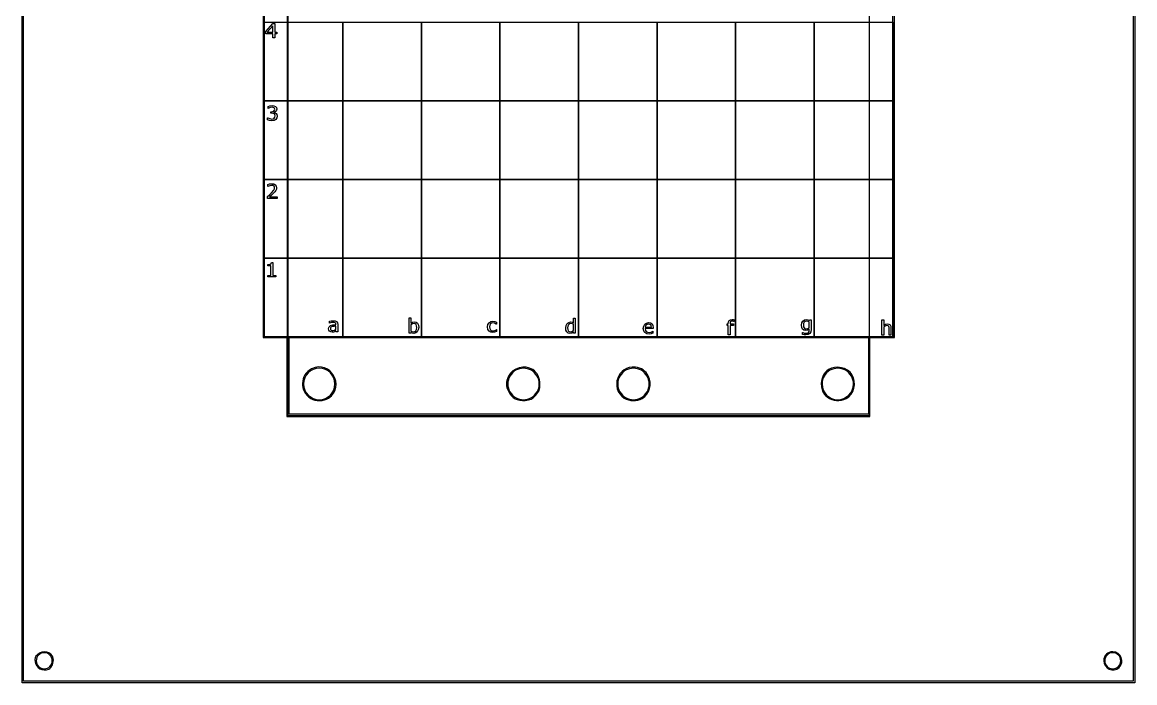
# Model space of a CAD drawing. Extents: x -57 to 651, y 9 to 842.
# Drawn here: x -57 to 651, y 9 to 429 of the extents above; entities that cross this region are included whole.
import ezdxf

# ---------------------------------------------------------------- set-up
doc = ezdxf.new("R2010")
doc.units = 0

msp = doc.modelspace()

# ---------------------------------------------------------------- linework, layer by layer
for p, q in [((-57.000521, 8.501153), (-57.000521, 832.499927)), ((-56.21763, 420.621031), (-56.21763, 831.690074)), ((649.90443, 831.690074), (649.90443, 420.621031)), ((650.999778, 832.499927), (650.999778, 8.501153)), ((111.7992, 178.299939), (111.7992, 678.700475)), ((111.999225, 678.499392), (111.999225, 178.501022)), ((482.000032, 678.499392), (482.000032, 178.501022)), ((482.198469, 178.299939), (482.198469, 678.700475)), ((96.321925, 629.020149), (96.321925, 428.498672)), ((96.999221, 628.501143), (96.999221, 228.501917)), ((496.999242, 228.501917), (496.999242, 628.501143)), ((498.081043, 428.498672), (498.081043, 629.020149)), ((96.321925, 428.498672), (96.321925, 227.977196)), ((96.999496, 428.501503), (146.999433, 428.501503)), ((96.999496, 378.501566), (96.999496, 428.501503)), ((98.090578, 422.569129), (102.561618, 427.778107)), ((102.512009, 426.302237), (98.933936, 422.135054)), ((102.512009, 422.135054), (102.512009, 426.302237)), ((102.561618, 427.778107), (103.702632, 427.778107)), ((103.702632, 427.778107), (103.702632, 422.135054)), ((146.999433, 428.501503), (146.999433, 378.501566)), ((146.999449, 428.501503), (196.999387, 428.501503)), ((146.999449, 378.501566), (146.999449, 428.501503)), ((196.999371, 428.501503), (246.999309, 428.501503)), ((196.999371, 378.501566), (196.999371, 428.501503)), ((196.999387, 428.501503), (196.999387, 378.501566)), ((246.999309, 428.501503), (246.999309, 378.501566)), ((246.999309, 428.501503), (296.999246, 428.501503)), ((246.999309, 378.501566), (246.999309, 428.501503)), ((296.999233, 428.501503), (346.99917, 428.501503)), ((296.999233, 378.501566), (296.999233, 428.501503)), ((296.999246, 428.501503), (296.999246, 378.501566)), ((346.99917, 428.501503), (346.99917, 378.501566)), ((346.999176, 428.501503), (396.999113, 428.501503)), ((346.999176, 378.501566), (346.999176, 428.501503)), ((396.999092, 428.501503), (446.99903, 428.501503)), ((396.999092, 378.501566), (396.999092, 428.501503)), ((396.999113, 428.501503), (396.999113, 378.501566)), ((446.99903, 428.501503), (446.99903, 378.501566)), ((446.999035, 428.501503), (496.998973, 428.501503)), ((446.999035, 378.501566), (446.999035, 428.501503)), ((496.998973, 428.501503), (496.998973, 378.501566)), ((498.081043, 227.977196), (498.081043, 428.498672)), ((-56.21763, 9.551997), (-56.21763, 420.621031)), ((98.090578, 421.142868), (98.090578, 422.569129)), ((102.512009, 421.142868), (98.090578, 421.142868)), ((98.933936, 422.135054), (102.512009, 422.135054)), ((102.512009, 418.544557), (102.512009, 421.142868)), ((103.702632, 418.544557), (102.512009, 418.544557)), ((103.702632, 422.135054), (105.07309, 422.135054)), ((105.07309, 421.142868), (103.702632, 421.142868)), ((103.702632, 421.142868), (103.702632, 418.544557)), ((105.07309, 422.135054), (105.07309, 421.142868)), ((649.90443, 420.621031), (649.90443, 9.551997)), ((96.999496, 378.501587), (146.999433, 378.501587)), ((96.999496, 328.50165), (96.999496, 378.501587)), ((146.999433, 378.501566), (96.999496, 378.501566)), ((99.406823, 374.949772), (100.578844, 375.346646)), ((100.578844, 375.346646), (102.005113, 375.532675)), ((102.005113, 375.532675), (103.195736, 375.408665)), ((103.195736, 375.408665), (104.125909, 375.01179)), ((146.999433, 378.501587), (146.999433, 328.50165)), ((146.999449, 378.501587), (196.999387, 378.501587)), ((146.999449, 328.50165), (146.999449, 378.501587)), ((196.999387, 378.501566), (146.999449, 378.501566)), ((196.999371, 378.501587), (246.999309, 378.501587)), ((196.999371, 328.50165), (196.999371, 378.501587)), ((246.999309, 378.501566), (196.999371, 378.501566)), ((196.999387, 378.501587), (196.999387, 328.50165)), ((246.999309, 378.501587), (246.999309, 328.50165)), ((246.999309, 378.501587), (296.999246, 378.501587)), ((246.999309, 328.50165), (246.999309, 378.501587)), ((296.999246, 378.501566), (246.999309, 378.501566)), ((296.999233, 378.501587), (346.99917, 378.501587)), ((296.999233, 328.50165), (296.999233, 378.501587)), ((346.99917, 378.501566), (296.999233, 378.501566)), ((296.999246, 378.501587), (296.999246, 328.50165)), ((346.99917, 378.501587), (346.99917, 328.50165)), ((346.999176, 378.501587), (396.999113, 378.501587)), ((346.999176, 328.50165), (346.999176, 378.501587)), ((396.999113, 378.501566), (346.999176, 378.501566)), ((396.999092, 378.501587), (446.99903, 378.501587)), ((396.999092, 328.50165), (396.999092, 378.501587)), ((446.99903, 378.501566), (396.999092, 378.501566)), ((396.999113, 378.501587), (396.999113, 328.50165)), ((446.99903, 378.501587), (446.99903, 328.50165)), ((446.999035, 378.501587), (496.998973, 378.501587)), ((446.999035, 328.50165), (446.999035, 378.501587)), ((496.998973, 378.501566), (446.999035, 378.501566)), ((496.998973, 378.501587), (496.998973, 328.50165)), ((99.406823, 373.653739), (99.406823, 374.949772)), ((99.468836, 373.653739), (99.406823, 373.653739)), ((100.72147, 374.24905), (99.468836, 373.653739)), ((101.974106, 374.45987), (100.72147, 374.24905)), ((101.273374, 370.602753), (101.273374, 371.632139)), ((101.273374, 371.632139), (101.707457, 371.632139)), ((101.83148, 370.602753), (101.273374, 370.602753)), ((101.707457, 371.632139), (102.553915, 371.72981)), ((102.687239, 370.528352), (101.83148, 370.602753)), ((102.662435, 374.397878), (101.974106, 374.45987)), ((102.553915, 371.72981), (103.208137, 372.022823)), ((103.232942, 374.174623), (102.662435, 374.397878)), ((103.363167, 370.267896), (102.687239, 370.528352)), ((103.208137, 372.022823), (103.631366, 372.509616)), ((103.896466, 371.495727), (103.208137, 371.241482)), ((103.208137, 371.241482), (103.208137, 371.154646)), ((103.208137, 371.154646), (103.890266, 370.943827)), ((103.629816, 373.759148), (103.232942, 374.174623)), ((103.797247, 369.753203), (103.363167, 370.267896)), ((103.772442, 373.176246), (103.629816, 373.759148)), ((103.631366, 372.509616), (103.772442, 373.176246)), ((103.958479, 368.934636), (103.797247, 369.753203)), ((103.815853, 368.103687), (103.958479, 368.934636)), ((103.890266, 370.943827), (104.541387, 370.553143)), ((104.485578, 371.960804), (103.896466, 371.495727)), ((104.125909, 375.01179), (104.801837, 374.292442)), ((104.894855, 372.585577), (104.485578, 371.960804)), ((104.541387, 370.553143), (105.031281, 369.883431)), ((104.541387, 370.553143), (104.541387, 370.553143)), ((104.801837, 374.292442), (105.031281, 373.306473)), ((105.031281, 373.306473), (104.894855, 372.585577)), ((105.223516, 368.841635), (104.994072, 367.681994)), ((105.031281, 369.883431), (105.223516, 368.841635)), ((99.140173, 366.497589), (99.140173, 367.793622)), ((99.140173, 367.793622), (99.23319, 367.793622)), ((100.361803, 366.100714), (99.140173, 366.497589)), ((99.23319, 367.793622), (100.473423, 367.21691)), ((101.874888, 365.914686), (100.361803, 366.100714)), ((100.473423, 367.21691), (101.850083, 366.987464)), ((101.850083, 366.987464), (102.681038, 367.117692)), ((103.251545, 366.119314), (101.874888, 365.914686)), ((102.681038, 367.117692), (103.394173, 367.502184)), ((104.349151, 366.764235), (103.251545, 366.119314)), ((103.394173, 367.502184), (103.815853, 368.103687)), ((104.994072, 367.681994), (104.349151, 366.764235)), ((96.999496, 328.501671), (146.999433, 328.501671)), ((96.999496, 278.501733), (96.999496, 328.501671)), ((146.999433, 328.50165), (96.999496, 328.50165)), ((100.396459, 325.677935), (101.822728, 325.857772)), ((101.822728, 325.857772), (103.089314, 325.685687)), ((103.089314, 325.685687), (104.048945, 325.169433)), ((146.999433, 328.501671), (146.999433, 278.501733)), ((146.999449, 328.501671), (196.999387, 328.501671)), ((146.999449, 278.501733), (146.999449, 328.501671)), ((196.999387, 328.50165), (146.999449, 328.50165)), ((196.999371, 328.501671), (246.999309, 328.501671)), ((196.999371, 278.501733), (196.999371, 328.501671)), ((246.999309, 328.50165), (196.999371, 328.50165)), ((196.999387, 328.501671), (196.999387, 278.501733)), ((246.999309, 328.501671), (246.999309, 278.501733)), ((246.999309, 328.501671), (296.999246, 328.501671)), ((246.999309, 278.501733), (246.999309, 328.501671)), ((296.999246, 328.50165), (246.999309, 328.50165)), ((296.999233, 328.501671), (346.99917, 328.501671)), ((296.999233, 278.501733), (296.999233, 328.501671)), ((346.99917, 328.50165), (296.999233, 328.50165)), ((296.999246, 328.501671), (296.999246, 278.501733)), ((346.99917, 328.501671), (346.99917, 278.501733)), ((346.999176, 328.501671), (396.999113, 328.501671)), ((346.999176, 278.501733), (346.999176, 328.501671)), ((396.999113, 328.50165), (346.999176, 328.50165)), ((396.999092, 328.501671), (446.99903, 328.501671)), ((396.999092, 278.501733), (396.999092, 328.501671)), ((446.99903, 328.50165), (396.999092, 328.50165)), ((396.999113, 328.501671), (396.999113, 278.501733)), ((446.99903, 328.501671), (446.99903, 278.501733)), ((446.999035, 328.501671), (496.998973, 328.501671)), ((446.999035, 278.501733), (446.999035, 328.501671)), ((496.998973, 328.50165), (446.999035, 328.50165)), ((496.998973, 328.501671), (496.998973, 278.501733)), ((98.994997, 317.728036), (100.29724, 318.844259)), ((99.224438, 325.281061), (100.396459, 325.677935)), ((99.224438, 323.978809), (99.224438, 325.281061)), ((99.286451, 323.978809), (99.224438, 323.978809)), ((100.570091, 324.58653), (99.286451, 323.978809)), ((101.599486, 318.621004), (100.278637, 317.492398)), ((100.29724, 318.844259), (101.51887, 319.954264)), ((101.791721, 324.784967), (100.570091, 324.58653)), ((101.51887, 319.954264), (103.149775, 321.783617)), ((102.969941, 319.886054), (101.599486, 318.621004)), ((102.546713, 324.682647), (101.791721, 324.784967)), ((103.11257, 324.375684), (102.546713, 324.682647)), ((103.757491, 320.710813), (102.969941, 319.886054)), ((103.470685, 323.893548), (103.11257, 324.375684)), ((103.149775, 321.783617), (103.479987, 322.492091)), ((103.590057, 323.25327), (103.470685, 323.893548)), ((103.479987, 322.492091), (103.590057, 323.25327)), ((104.327998, 321.467335), (103.757491, 320.710813)), ((104.048945, 325.169433), (104.653557, 324.364836)), ((104.718671, 322.32932), (104.327998, 321.467335)), ((104.653557, 324.364836), (104.855095, 323.315288)), ((104.855095, 323.315288), (104.718671, 322.32932)), ((98.994997, 316.432003), (98.994997, 317.728036)), ((105.24577, 316.432003), (98.994997, 316.432003)), ((100.278637, 317.492398), (105.24577, 317.492398)), ((105.24577, 317.492398), (105.24577, 316.432003)), ((146.999433, 278.501733), (96.999496, 278.501733)), ((96.999496, 278.501701), (146.999433, 278.501701)), ((96.999496, 228.501764), (96.999496, 278.501701)), ((146.999433, 278.501701), (146.999433, 228.501764)), ((196.999387, 278.501733), (146.999449, 278.501733)), ((146.999449, 278.501701), (196.999387, 278.501701)), ((146.999449, 228.501764), (146.999449, 278.501701)), ((246.999309, 278.501733), (196.999371, 278.501733)), ((196.999371, 278.501701), (246.999309, 278.501701)), ((196.999371, 228.501764), (196.999371, 278.501701)), ((196.999387, 278.501701), (196.999387, 228.501764)), ((296.999246, 278.501733), (246.999309, 278.501733)), ((246.999309, 278.501701), (246.999309, 228.501764)), ((246.999309, 278.501701), (296.999246, 278.501701)), ((246.999309, 228.501764), (246.999309, 278.501701)), ((346.99917, 278.501733), (296.999233, 278.501733)), ((296.999233, 278.501701), (346.99917, 278.501701)), ((296.999233, 228.501764), (296.999233, 278.501701)), ((296.999246, 278.501701), (296.999246, 228.501764)), ((346.99917, 278.501701), (346.99917, 228.501764)), ((396.999113, 278.501733), (346.999176, 278.501733)), ((346.999176, 278.501701), (396.999113, 278.501701)), ((346.999176, 228.501764), (346.999176, 278.501701)), ((446.99903, 278.501733), (396.999092, 278.501733)), ((396.999092, 278.501701), (446.99903, 278.501701)), ((396.999092, 228.501764), (396.999092, 278.501701)), ((396.999113, 278.501701), (396.999113, 228.501764)), ((446.99903, 278.501701), (446.99903, 228.501764)), ((496.998973, 278.501733), (446.999035, 278.501733)), ((446.999035, 278.501701), (496.998973, 278.501701)), ((446.999035, 228.501764), (446.999035, 278.501701)), ((496.998973, 278.501701), (496.998973, 228.501764)), ((99.365813, 274.501048), (100.202972, 274.563066)), ((99.365813, 273.657689), (99.365813, 274.501048)), ((101.288175, 273.657689), (99.365813, 273.657689)), ((100.202972, 274.563066), (100.878897, 274.755312)), ((100.878897, 274.755312), (101.32538, 275.145969)), ((101.288175, 267.468934), (101.288175, 273.657689)), ((101.32538, 275.145969), (101.517618, 275.79089)), ((101.517618, 275.79089), (102.478798, 275.79089)), ((102.478798, 275.79089), (102.478798, 267.468934)), ((99.365813, 266.526357), (99.365813, 267.468934)), ((99.365813, 267.468934), (101.288175, 267.468934)), ((104.363952, 266.526357), (99.365813, 266.526357)), ((102.478798, 267.468934), (104.363952, 267.468934)), ((104.363952, 267.468934), (104.363952, 266.526357)), ((137.935608, 233.603078), (138.019324, 234.314667)), ((138.019324, 234.314667), (138.270473, 234.874319)), ((138.270473, 234.874319), (138.68285, 235.31151)), ((138.549523, 238.371789), (139.53551, 238.576418)), ((138.549523, 237.187357), (138.549523, 238.371789)), ((138.611536, 237.187357), (138.549523, 237.187357)), ((139.777355, 237.534622), (138.611536, 237.187357)), ((138.68285, 235.31151), (139.237854, 235.643277)), ((139.21615, 234.153437), (139.138636, 233.683696)), ((139.138636, 233.683696), (139.228552, 233.16125)), ((139.448692, 234.508454), (139.21615, 234.153437)), ((139.237854, 235.643277), (140.757137, 236.021551)), ((140.261044, 234.954938), (139.448692, 234.508454)), ((139.53551, 238.576418), (140.806747, 238.688045)), ((140.800547, 237.658659), (139.777355, 237.534622)), ((141.402058, 235.134775), (140.261044, 234.954938)), ((140.757137, 236.021551), (142.660897, 236.170379)), ((141.526082, 237.609049), (140.800547, 237.658659)), ((140.806747, 238.688045), (142.077986, 238.564009)), ((142.660897, 235.227802), (141.402058, 235.134775)), ((142.121393, 237.416803), (141.526082, 237.609049)), ((142.077986, 238.564009), (143.020563, 238.154752)), ((142.518268, 237.00752), (142.121393, 237.416803)), ((142.660897, 236.35019), (142.518268, 237.00752)), ((142.660897, 236.170379), (142.660897, 236.35019)), ((142.660897, 233.29923), (142.660897, 235.227802)), ((143.020563, 238.154752), (143.615875, 237.416803)), ((143.615875, 237.416803), (143.820514, 236.294389)), ((143.820514, 236.294389), (143.820514, 231.593914)), ((189.197533, 230.875094), (189.197533, 240.524093)), ((189.197533, 240.524093), (190.363352, 240.524093)), ((190.363352, 240.524093), (190.363352, 237.076259)), ((190.363352, 237.076259), (191.405147, 237.733589)), ((191.330733, 236.660784), (190.363352, 236.096481)), ((190.363352, 236.096481), (190.363352, 232.127736)), ((192.360125, 236.884013), (191.330733, 236.660784)), ((191.405147, 237.733589), (192.64538, 237.994018)), ((193.146122, 236.722782), (192.360125, 236.884013)), ((192.64538, 237.994018), (193.742985, 237.758373)), ((193.680974, 236.239091), (193.146122, 236.722782)), ((193.98793, 235.450006), (193.680974, 236.239091)), ((193.742985, 237.758373), (194.580143, 237.051441)), ((193.952274, 233.181921), (194.090249, 234.360155)), ((194.090249, 234.360155), (193.98793, 235.450006)), ((194.090249, 234.360155), (194.090249, 234.360155)), ((194.580143, 237.051441), (195.114993, 235.915077)), ((195.293276, 234.391138), (195.04523, 232.828458)), ((195.114993, 235.915077), (195.293276, 234.391138)), ((195.293276, 234.391138), (195.293276, 234.391138)), ((239.128449, 234.784546), (239.360993, 236.300719)), ((239.376495, 233.190831), (239.128449, 234.784546)), ((239.360993, 236.300719), (240.058624, 237.45104)), ((240.058624, 237.45104), (241.143828, 238.176567)), ((240.480302, 235.917808), (240.337675, 234.784546)), ((240.337675, 234.784546), (240.477201, 233.676083)), ((240.477201, 233.676083), (240.895781, 232.855975)), ((240.908182, 236.73791), (240.480302, 235.917808)), ((241.58876, 237.240194), (240.908182, 236.73791)), ((241.143828, 238.176567), (242.526686, 238.418409)), ((242.477077, 237.407622), (241.58876, 237.240194)), ((243.580886, 237.184394), (242.477077, 237.407622)), ((242.526686, 238.418409), (243.692505, 238.250981)), ((244.684692, 236.545664), (243.580886, 237.184394)), ((243.692505, 238.250981), (244.746704, 237.841697)), ((244.746704, 236.545664), (244.684692, 236.545664)), ((244.746704, 237.841697), (244.746704, 236.545664)), ((288.857908, 234.198786), (289.105955, 235.767684)), ((289.039293, 232.690359), (288.857908, 234.198786)), ((289.105955, 235.767684), (289.788076, 236.939707)), ((289.788076, 236.939707), (290.76788, 237.659029)), ((290.197366, 235.333589), (290.060941, 234.223578)), ((290.060941, 234.223578), (290.166357, 233.136836)), ((290.606643, 236.158341), (290.197366, 235.333589)), ((291.260864, 236.669952), (290.606643, 236.158341)), ((290.76788, 237.659029), (291.933686, 237.907076)), ((292.132123, 236.840489), (291.260864, 236.669952)), ((291.933686, 237.907076), (292.90108, 237.789257)), ((292.944472, 236.75987), (292.132123, 236.840489)), ((292.90108, 237.789257), (293.78783, 237.4358)), ((293.78783, 236.468406), (292.944472, 236.75987)), ((293.78783, 237.4358), (293.78783, 240.437151)), ((293.78783, 240.437151), (294.953662, 240.437151)), ((293.78783, 232.493469), (293.78783, 236.468406)), ((294.953662, 240.437151), (294.953662, 230.788153)), ((338.259735, 233.791699), (338.490729, 235.315637)), ((338.501583, 232.269315), (338.259735, 233.791699)), ((338.490729, 235.315637), (339.183711, 236.489202)), ((339.183711, 236.489202), (340.259612, 237.238005)), ((339.637948, 235.355947), (339.444167, 234.604048)), ((339.444167, 234.604048), (343.412912, 234.604048)), ((344.547708, 233.71108), (339.444167, 233.71108)), ((339.444167, 233.71108), (339.636386, 232.594884)), ((340.070488, 235.974508), (339.637948, 235.355947)), ((340.723148, 236.388449), (340.070488, 235.974508)), ((340.259612, 237.238005), (341.626977, 237.487606)), ((341.564958, 236.526429), (340.723148, 236.388449)), ((342.37576, 236.400851), (341.564958, 236.526429)), ((341.626977, 237.487606), (342.867209, 237.282964)), ((342.947828, 236.024118), (342.37576, 236.400851)), ((342.867209, 237.282964), (343.784969, 236.669039)), ((343.293466, 235.417958), (342.947828, 236.024118)), ((343.412912, 234.604048), (343.293466, 235.417958)), ((343.784969, 236.669039), (344.357023, 235.678414)), ((344.357023, 235.678414), (344.547708, 234.343619)), ((344.547708, 234.343619), (344.547708, 233.71108)), ((391.525478, 235.722202), (391.525478, 236.701979)), ((391.525478, 236.701979), (392.313036, 236.701979)), ((392.313036, 235.722202), (391.525478, 235.722202)), ((392.313036, 236.931426), (392.466514, 238.02129)), ((392.313036, 236.701979), (392.313036, 236.931426)), ((392.313036, 229.775276), (392.313036, 235.722202)), ((392.466514, 238.02129), (392.926948, 238.822797)), ((392.926948, 238.822797), (393.677286, 239.320438)), ((393.525355, 237.670922), (393.441641, 236.937644)), ((393.441641, 236.937644), (393.441641, 236.701979)), ((393.441641, 236.701979), (395.543833, 236.701979)), ((395.543833, 235.722202), (393.478842, 235.722202)), ((393.478842, 235.722202), (393.478842, 229.775276)), ((393.776498, 238.134458), (393.525355, 237.670922)), ((393.677286, 239.320438), (394.700474, 239.486319)), ((394.219886, 238.3856), (393.776498, 238.134458)), ((394.867903, 238.469315), (394.219886, 238.3856)), ((394.700474, 239.486319), (395.401196, 239.449092)), ((395.413605, 238.407296), (394.867903, 238.469315)), ((395.401196, 239.449092), (395.977908, 239.362282)), ((395.915916, 238.295695), (395.413605, 238.407296)), ((395.543833, 236.701979), (395.543833, 235.722202)), ((395.977908, 238.295695), (395.915916, 238.295695)), ((395.977908, 239.362282), (395.977908, 238.295695)), ((438.916395, 235.835761), (439.164441, 237.37365)), ((439.09778, 234.387784), (438.916395, 235.835761)), ((439.641934, 233.305686), (439.09778, 234.387784)), ((439.164441, 237.37365), (439.852754, 238.496064)), ((439.852754, 238.496064), (440.832558, 239.178185)), ((440.257401, 236.942677), (440.119427, 235.860579)), ((440.119427, 235.860579), (440.221741, 234.835829)), ((440.221741, 234.835829), (440.528684, 234.093244)), ((440.671321, 237.733324), (440.257401, 236.942677)), ((440.528684, 234.093244), (441.072839, 233.642097)), ((441.325535, 238.217015), (440.671321, 237.733324)), ((440.832558, 239.178185), (441.979763, 239.426232)), ((441.072839, 233.642097), (441.886736, 233.491715)), ((442.184392, 238.378245), (441.325535, 238.217015)), ((441.886736, 233.491715), (442.90374, 233.683961)), ((441.979763, 239.426232), (442.984358, 239.302222)), ((442.978141, 238.285218), (442.184392, 238.378245)), ((442.90374, 233.683961), (443.846317, 234.211063)), ((443.846317, 237.987562), (442.978141, 238.285218)), ((442.984358, 239.302222), (443.846317, 238.936356)), ((443.846317, 238.936356), (443.920718, 239.234012)), ((443.846317, 234.211063), (443.846317, 237.987562)), ((443.846317, 234.211063), (443.846317, 234.211063)), ((443.920718, 239.234012), (445.012122, 239.234012)), ((445.012122, 239.234012), (445.012122, 233.09484)), ((490.066639, 229.56562), (490.066639, 239.214618)), ((490.066639, 239.214618), (491.232444, 239.214618)), ((491.232444, 239.214618), (491.232444, 235.723366)), ((491.232444, 235.723366), (492.361049, 236.430306)), ((492.230822, 235.338901), (491.232444, 234.737371)), ((491.232444, 234.737371), (491.232444, 229.56562)), ((493.229226, 235.574538), (492.230822, 235.338901)), ((492.361049, 236.430306), (493.557891, 236.684543)), ((493.985774, 235.444311), (493.229226, 235.574538)), ((493.557891, 236.684543), (494.546975, 236.515561)), ((494.432258, 235.059845), (493.985774, 235.444311)), ((494.636887, 234.402515), (494.432258, 235.059845)), ((494.546975, 236.515561), (495.269399, 236.008613)), ((494.692687, 233.509547), (494.636887, 234.402515)), ((495.269399, 236.008613), (495.711239, 235.183862)), ((495.711239, 235.183862), (495.858519, 234.061468)), ((495.858519, 234.061468), (495.858519, 229.56562)), ((96.321925, 227.977196), (103.84148, 227.977196)), ((96.999221, 228.501917), (496.999242, 228.501917)), ((146.999433, 228.501764), (96.999496, 228.501764)), ((103.84148, 227.977196), (111.361037, 227.977196)), ((111.361037, 227.977196), (111.361037, 202.912005)), ((112.793334, 203.628152), (112.793334, 227.977196)), ((112.793334, 227.977196), (297.20148, 227.977196)), ((138.098389, 232.727169), (137.935608, 233.603078)), ((138.586731, 232.021797), (138.098389, 232.727169)), ((139.309167, 231.5567), (138.586731, 232.021797)), ((139.228552, 233.16125), (139.498302, 232.784537)), ((140.174229, 231.401668), (139.309167, 231.5567)), ((139.498302, 232.784537), (139.952538, 232.561295)), ((139.952538, 232.561295), (140.595908, 232.486881)), ((141.060995, 231.500886), (140.174229, 231.401668)), ((140.595908, 232.486881), (141.71832, 232.722519)), ((141.730721, 231.736524), (141.060995, 231.500886)), ((141.71832, 232.722519), (142.660897, 233.29923)), ((142.239218, 232.03418), (141.730721, 231.736524)), ((142.660897, 232.331836), (142.239218, 232.03418)), ((142.660897, 233.29923), (142.660897, 233.29923)), ((142.660897, 231.593914), (142.660897, 232.331836)), ((143.820514, 231.593914), (142.660897, 231.593914)), ((196.999387, 228.501764), (146.999449, 228.501764)), ((190.288938, 230.875094), (189.197533, 230.875094)), ((190.363352, 231.197542), (190.288938, 230.875094)), ((190.363352, 232.127736), (191.212909, 231.817671)), ((191.231515, 230.825485), (190.363352, 231.197542)), ((191.212909, 231.817671), (192.025264, 231.730862)), ((192.260906, 230.682848), (191.231515, 230.825485)), ((192.025264, 231.730862), (192.887225, 231.88899)), ((193.420523, 230.924704), (192.260906, 230.682848)), ((192.887225, 231.88899), (193.538348, 232.363374)), ((194.387905, 231.662626), (193.420523, 230.924704)), ((193.538348, 232.363374), (193.952274, 233.181921)), ((195.04523, 232.828458), (194.387905, 231.662626)), ((246.999309, 228.501764), (196.999371, 228.501764)), ((240.077227, 232.062225), (239.376495, 233.190831)), ((241.150029, 231.392487), (240.077227, 232.062225)), ((240.895781, 232.855975), (241.573258, 232.35367)), ((242.526686, 231.175449), (241.150029, 231.392487)), ((241.573258, 232.35367), (242.477077, 232.186236)), ((242.477077, 232.186236), (243.196412, 232.279263)), ((243.636694, 231.330495), (242.526686, 231.175449)), ((243.196412, 232.279263), (243.853737, 232.521118)), ((244.746704, 231.76457), (243.636694, 231.330495)), ((243.853737, 232.521118), (244.331225, 232.793956)), ((244.331225, 232.793956), (244.684692, 233.048221)), ((244.684692, 233.048221), (244.746704, 233.048221)), ((244.746704, 233.048221), (244.746704, 231.76457)), ((296.999246, 228.501764), (246.999309, 228.501764)), ((289.583448, 231.550892), (289.039293, 232.690359)), ((290.442304, 230.834653), (289.583448, 231.550892)), ((290.166357, 233.136836), (290.482607, 232.344641)), ((291.555411, 230.595907), (290.442304, 230.834653)), ((290.482607, 232.344641), (291.031418, 231.865594)), ((291.031418, 231.865594), (291.834467, 231.705912)), ((292.739843, 230.837762), (291.555411, 230.595907)), ((291.834467, 231.705912), (292.839062, 231.922949)), ((293.78783, 231.513692), (292.739843, 230.837762)), ((292.839062, 231.922949), (293.78783, 232.493469)), ((293.78783, 232.493469), (293.78783, 232.493469)), ((293.78783, 230.788153), (293.78783, 231.513692)), ((294.953662, 230.788153), (293.78783, 230.788153)), ((346.99917, 228.501764), (296.999233, 228.501764)), ((297.20148, 227.977196), (481.60964, 227.977196)), ((338.803894, 231.654629), (338.501583, 232.269315)), ((339.22713, 231.137614), (338.803894, 231.654629)), ((340.383635, 230.439968), (339.22713, 231.137614)), ((339.636386, 232.594884), (340.163489, 231.819735)), ((340.163489, 231.819735), (340.926229, 231.373251)), ((341.918415, 230.207419), (340.383635, 230.439968)), ((340.926229, 231.373251), (341.906032, 231.224423)), ((341.906032, 231.224423), (343.326102, 231.503479)), ((343.208257, 230.374874), (341.918415, 230.207419)), ((344.411289, 230.790349), (343.208257, 230.374874)), ((343.326102, 231.503479), (344.349271, 232.061591)), ((344.349271, 232.061591), (344.411289, 232.061591)), ((344.411289, 232.061591), (344.411289, 230.790349)), ((396.999113, 228.501764), (346.999176, 228.501764)), ((393.478842, 229.775276), (392.313036, 229.775276)), ((446.99903, 228.501764), (396.999092, 228.501764)), ((440.500791, 232.635961), (439.641934, 233.305686)), ((439.641934, 229.981862), (439.641934, 231.172486)), ((439.641934, 231.172486), (439.703926, 231.172486)), ((440.671321, 229.764825), (439.641934, 229.981862)), ((439.703926, 231.172486), (440.609303, 230.899648)), ((441.613898, 232.412719), (440.500791, 232.635961)), ((440.609303, 230.899648), (441.849535, 230.732193)), ((441.750317, 229.684206), (440.671321, 229.764825)), ((442.83553, 232.617347), (441.613898, 232.412719)), ((443.196746, 229.890396), (441.750317, 229.684206)), ((441.849535, 230.732193), (442.83553, 230.87483)), ((443.846317, 233.249886), (442.83553, 232.617347)), ((442.83553, 230.87483), (443.443251, 231.271704)), ((444.212182, 230.508965), (443.196746, 229.890396)), ((443.443251, 231.271704), (443.753289, 231.854607)), ((443.753289, 231.854607), (443.846317, 232.617347)), ((443.846317, 232.617347), (443.846317, 233.249886)), ((444.812137, 231.567812), (444.212182, 230.508965)), ((445.012122, 233.09484), (444.812137, 231.567812)), ((496.998973, 228.501764), (446.999035, 228.501764)), ((481.60964, 227.977196), (481.60964, 203.628152)), ((482.325787, 202.912005), (482.325787, 227.977196)), ((482.325787, 227.977196), (490.203402, 227.977196)), ((491.232444, 229.56562), (490.066639, 229.56562)), ((490.203402, 227.977196), (498.081043, 227.977196)), ((494.692687, 229.56562), (494.692687, 233.509547)), ((495.858519, 229.56562), (494.692687, 229.56562)), ((123.715265, 205.360656), (122.91175, 204.209964)), ((124.928995, 205.57037), (123.707889, 204.090763)), ((124.686626, 206.406077), (123.715265, 205.360656)), ((125.825255, 207.326691), (124.686626, 206.406077)), ((126.408882, 206.791135), (124.928995, 205.57037)), ((127.13057, 208.102965), (125.825255, 207.326691)), ((128.107352, 207.71287), (126.408882, 206.791135)), ((129.343115, 208.96494), (127.13057, 208.102965)), ((129.984204, 208.295383), (128.107352, 207.71287)), ((131.481357, 209.331833), (129.343115, 208.96494)), ((131.99924, 208.498485), (129.984204, 208.295383)), ((133.517289, 209.251884), (131.481357, 209.331833)), ((134.014277, 208.295383), (131.99924, 208.498485)), ((135.422906, 208.77333), (133.517289, 209.251884)), ((135.891129, 207.71287), (134.014277, 208.295383)), ((137.170203, 207.944411), (135.422906, 208.77333)), ((137.589599, 206.791135), (135.891129, 207.71287)), ((138.731173, 206.813366), (137.170203, 207.944411)), ((139.069486, 205.57037), (137.589599, 206.791135)), ((140.07781, 205.428433), (138.731173, 206.813366)), ((140.290592, 204.090763), (139.069486, 205.57037)), ((141.18211, 203.837851), (140.07781, 205.428433)), ((255.296352, 206.815813), (253.702225, 205.259348)), ((254.912549, 205.556682), (254.057381, 204.577892)), ((255.895921, 206.422591), (254.912549, 205.556682)), ((257.180491, 208.004453), (255.296352, 206.815813)), ((256.999084, 207.161048), (255.895921, 206.422591)), ((258.190187, 207.747186), (256.999084, 207.161048)), ((259.267486, 208.801332), (257.180491, 208.004453)), ((259.431773, 208.165857), (258.190187, 207.747186)), ((261.470178, 209.182514), (259.267486, 208.801332)), ((260.707013, 208.417059), (259.431773, 208.165857)), ((261.999081, 208.500793), (260.707013, 208.417059)), ((263.701411, 209.124065), (261.470178, 209.182514)), ((263.291149, 208.417059), (261.999081, 208.500793)), ((264.566389, 208.165857), (263.291149, 208.417059)), ((265.874028, 208.602049), (263.701411, 209.124065)), ((265.807975, 207.747186), (264.566389, 208.165857)), ((266.999079, 207.161048), (265.807975, 207.747186)), ((267.900871, 207.592531), (265.874028, 208.602049)), ((268.102241, 206.422591), (266.999079, 207.161048)), ((268.946474, 206.799357), (267.900871, 207.592531)), ((269.085613, 205.556682), (268.102241, 206.422591)), ((269.864496, 205.877045), (268.946474, 206.799357)), ((269.940781, 204.577892), (269.085613, 205.556682)), ((270.651335, 204.833078), (269.864496, 205.877045)), ((324.706593, 206.421571), (323.566749, 205.146561)), ((324.912455, 205.556681), (324.057287, 204.577891)), ((326.049222, 207.501562), (324.706593, 206.421571)), ((325.895827, 206.42259), (324.912455, 205.556681)), ((326.99899, 207.161047), (325.895827, 206.42259)), ((327.581861, 208.350953), (326.049222, 207.501562)), ((328.190093, 207.747185), (326.99899, 207.161047)), ((329.291732, 208.934163), (327.581861, 208.350953)), ((329.431679, 208.165856), (328.190093, 207.747185)), ((331.166061, 209.215609), (329.291732, 208.934163)), ((330.706919, 208.417058), (329.431679, 208.165856)), ((331.998987, 208.500792), (330.706919, 208.417058)), ((333.192071, 209.159709), (331.166061, 209.215609)), ((333.291054, 208.417058), (331.998987, 208.500792)), ((334.579314, 208.931748), (333.192071, 209.159709)), ((334.566294, 208.165856), (333.291054, 208.417058)), ((335.80788, 207.747185), (334.566294, 208.165856)), ((335.860718, 208.571871), (334.579314, 208.931748)), ((336.998983, 207.161047), (335.80788, 207.747185)), ((337.037997, 208.078915), (335.860718, 208.571871)), ((338.102146, 206.42259), (336.998983, 207.161047)), ((338.112865, 207.451717), (337.037997, 208.078915)), ((339.085518, 205.556681), (338.102146, 206.42259)), ((339.087036, 206.689114), (338.112865, 207.451717)), ((339.940686, 204.577891), (339.085518, 205.556681)), ((339.962224, 205.789943), (339.087036, 206.689114)), ((340.740143, 204.753042), (339.962224, 205.789943)), ((454.180027, 205.901779), (453.402056, 204.895475)), ((454.912296, 205.556681), (454.057128, 204.577891)), ((455.087865, 206.806273), (454.180027, 205.901779)), ((455.895668, 206.42259), (454.912296, 205.556681)), ((456.1249, 207.592531), (455.087865, 206.806273)), ((456.99883, 207.161047), (455.895668, 206.42259)), ((457.965392, 208.500415), (456.1249, 207.592531)), ((458.189934, 207.747185), (456.99883, 207.161047)), ((460.004236, 208.997393), (457.965392, 208.500415)), ((459.431519, 208.165856), (458.189934, 207.747185)), ((460.70676, 208.417058), (459.431519, 208.165856)), ((462.145588, 209.103519), (460.004236, 208.997393)), ((461.998827, 208.500792), (460.70676, 208.417058)), ((463.290895, 208.417058), (461.998827, 208.500792)), ((464.293605, 208.838843), (462.145588, 209.103519)), ((464.566135, 208.165856), (463.290895, 208.417058)), ((466.352443, 208.223417), (464.293605, 208.838843)), ((465.807721, 207.747185), (464.566135, 208.165856)), ((466.998824, 207.161047), (465.807721, 207.747185)), ((468.226259, 207.277291), (466.352443, 208.223417)), ((468.101987, 206.42259), (466.998824, 207.161047)), ((469.085359, 205.556681), (468.101987, 206.42259)), ((469.819209, 206.020519), (468.226259, 207.277291)), ((469.940526, 204.577891), (469.085359, 205.556681)), ((471.035448, 204.473151), (469.819209, 206.020519)), ((111.361037, 202.912005), (111.361037, 177.846814)), ((112.793334, 179.279108), (112.793334, 203.628152)), ((121.514084, 200.321615), (121.387754, 198.945192)), ((121.387754, 198.945192), (121.432169, 197.561173)), ((121.81058, 201.670909), (121.514084, 200.321615)), ((122.276662, 202.973537), (121.81058, 201.670909)), ((122.202819, 200.515787), (121.999253, 198.500798)), ((121.999253, 198.500798), (122.202819, 196.485809)), ((122.785764, 202.392506), (122.202819, 200.515787)), ((122.91175, 204.209964), (122.276662, 202.973537)), ((123.707889, 204.090763), (122.785764, 202.392506)), ((141.212717, 202.392506), (140.290592, 204.090763)), ((142.016066, 202.089858), (141.18211, 203.837851)), ((141.795662, 200.515787), (141.212717, 202.392506)), ((141.999228, 198.500798), (141.795662, 200.515787)), ((141.795662, 196.485809), (141.999228, 198.500798)), ((141.999228, 198.500798), (141.999228, 198.500798)), ((142.551672, 200.232695), (142.016066, 202.089858)), ((142.760923, 198.3146), (142.551672, 200.232695)), ((142.615813, 196.38381), (142.760923, 198.3146)), ((251.174174, 199.594709), (251.098641, 198.489583)), ((251.098641, 198.489583), (251.204935, 197.38162)), ((251.430888, 200.743592), (251.174174, 199.594709)), ((252.485268, 203.358992), (251.430888, 200.743592)), ((252.087027, 199.825393), (251.999086, 198.500798)), ((251.999086, 198.500798), (252.087027, 197.176203)), ((252.34524, 201.109973), (252.087027, 199.825393)), ((252.765313, 202.339965), (252.34524, 201.109973)), ((253.702225, 205.259348), (252.485268, 203.358992)), ((253.338831, 203.500796), (252.765313, 202.339965)), ((254.057381, 204.577892), (253.338831, 203.500796)), ((270.659331, 203.500796), (269.940781, 204.577892)), ((271.303388, 203.674937), (270.651335, 204.833078)), ((271.232849, 202.339965), (270.659331, 203.500796)), ((271.652922, 201.109973), (271.232849, 202.339965)), ((271.817054, 202.410103), (271.303388, 203.674937)), ((271.911135, 199.825393), (271.652922, 201.109973)), ((272.18873, 201.046059), (271.817054, 202.410103)), ((271.999076, 198.500798), (271.911135, 199.825393)), ((271.911135, 197.176203), (271.999076, 198.500798)), ((271.999076, 198.500798), (271.999076, 198.500798)), ((272.414814, 199.590286), (272.18873, 201.046059)), ((272.491703, 198.050266), (272.414814, 199.590286)), ((321.491698, 200.507244), (321.290762, 198.807982)), ((321.290762, 198.807982), (321.356493, 197.091611)), ((321.946526, 202.153816), (321.491698, 200.507244)), ((322.642468, 203.712116), (321.946526, 202.153816)), ((322.086934, 199.825393), (321.998993, 198.500798)), ((321.998993, 198.500798), (322.086934, 197.176203)), ((322.345147, 201.109973), (322.086934, 199.825393)), ((322.76522, 202.339964), (322.345147, 201.109973)), ((323.566749, 205.146561), (322.642468, 203.712116)), ((323.338738, 203.500795), (322.76522, 202.339964)), ((324.057287, 204.577891), (323.338738, 203.500795)), ((340.659235, 203.500795), (339.940686, 204.577891)), ((341.232753, 202.339964), (340.659235, 203.500795)), ((341.422507, 203.577246), (340.740143, 204.753042)), ((341.652826, 201.109973), (341.232753, 202.339964)), ((342.203907, 201.611015), (341.422507, 203.577246)), ((341.911039, 199.825393), (341.652826, 201.109973)), ((341.99898, 198.500798), (341.911039, 199.825393)), ((341.911039, 197.176203), (341.99898, 198.500798)), ((341.99898, 198.500798), (341.99898, 198.500798)), ((342.593973, 199.596201), (342.203907, 201.611015)), ((342.606546, 197.58306), (342.593973, 199.596201)), ((451.854016, 201.429926), (451.483565, 198.911599)), ((451.483565, 198.911599), (451.648609, 196.38019)), ((452.754618, 203.803782), (451.854016, 201.429926)), ((452.086774, 199.825393), (451.998833, 198.500798)), ((451.998833, 198.500798), (452.201998, 196.485451)), ((452.344988, 201.109973), (452.086774, 199.825393)), ((452.765061, 202.339964), (452.344988, 201.109973)), ((453.402056, 204.895475), (452.754618, 203.803782)), ((453.338579, 203.500795), (452.765061, 202.339964)), ((454.057128, 204.577891), (453.338579, 203.500795)), ((470.659076, 203.500795), (469.940526, 204.577891)), ((471.232594, 202.339964), (470.659076, 203.500795)), ((472.003868, 202.375237), (471.035448, 204.473151)), ((471.652667, 201.109973), (471.232594, 202.339964)), ((471.91088, 199.825393), (471.652667, 201.109973)), ((471.795657, 196.485451), (471.998821, 198.500798)), ((471.998821, 198.500798), (471.91088, 199.825393)), ((471.998821, 198.500798), (471.998821, 198.500798)), ((472.526347, 200.184172), (472.003868, 202.375237)), ((472.620767, 197.973125), (472.526347, 200.184172)), ((481.60964, 203.628152), (481.60964, 179.279108)), ((482.325787, 177.846814), (482.325787, 202.912005)), ((121.432169, 197.561173), (121.647909, 196.189094)), ((121.647909, 196.189094), (122.035554, 194.84849)), ((122.035554, 194.84849), (122.595683, 193.558896)), ((122.202819, 196.485809), (122.785764, 194.60909)), ((122.595683, 193.558896), (123.328877, 192.339848)), ((122.785764, 194.60909), (123.707889, 192.910833)), ((123.328877, 192.339848), (124.235714, 191.21088)), ((123.707889, 192.910833), (124.928995, 191.431226)), ((124.235714, 191.21088), (125.316775, 190.191528)), ((124.928995, 191.431226), (126.408882, 190.210461)), ((137.589599, 190.210461), (139.069486, 191.431226)), ((139.069486, 191.431226), (140.290592, 192.910833)), ((139.774259, 190.997669), (141.150487, 192.677106)), ((140.290592, 192.910833), (141.212717, 194.60909)), ((141.150487, 192.677106), (142.088336, 194.488566)), ((141.212717, 194.60909), (141.795662, 196.485809)), ((142.088336, 194.488566), (142.615813, 196.38381)), ((251.204935, 197.38162), (251.493704, 196.224229)), ((251.493704, 196.224229), (252.621258, 193.574792)), ((252.087027, 197.176203), (252.34524, 195.891623)), ((252.34524, 195.891623), (252.765313, 194.661631)), ((252.621258, 193.574792), (253.471084, 192.108243)), ((252.765313, 194.661631), (253.338831, 193.5008)), ((253.338831, 193.5008), (254.057381, 192.423704)), ((253.471084, 192.108243), (254.428693, 190.877255)), ((254.057381, 192.423704), (254.912549, 191.444914)), ((254.912549, 191.444914), (255.895921, 190.579005)), ((268.102241, 190.579005), (269.085613, 191.444914)), ((268.162316, 189.73848), (269.745041, 191.315332)), ((269.085613, 191.444914), (269.940781, 192.423704)), ((269.745041, 191.315332), (271.217193, 193.006658)), ((269.745041, 191.315332), (269.745041, 191.315332)), ((269.940781, 192.423704), (270.659331, 193.5008)), ((270.659331, 193.5008), (271.232849, 194.661631)), ((271.217193, 193.006658), (272.046066, 194.399609)), ((271.232849, 194.661631), (271.652922, 195.891623)), ((271.652922, 195.891623), (271.911135, 197.176203)), ((272.046066, 194.399609), (272.411092, 195.934155)), ((272.411092, 195.934155), (272.491703, 198.050266)), ((321.356493, 197.091611), (321.701668, 195.393713)), ((321.701668, 195.393713), (322.339064, 193.749871)), ((322.086934, 197.176203), (322.345147, 195.891623)), ((322.339064, 193.749871), (323.281456, 192.195665)), ((322.345147, 195.891623), (322.76522, 194.661631)), ((322.76522, 194.661631), (323.338738, 193.500801)), ((323.281456, 192.195665), (324.541621, 190.766679)), ((323.338738, 193.500801), (324.057287, 192.423705)), ((324.057287, 192.423705), (324.912455, 191.444915)), ((324.912455, 191.444915), (325.895827, 190.579006)), ((338.102146, 190.579006), (339.085518, 191.444915)), ((339.085518, 191.444915), (339.940686, 192.423705)), ((339.158674, 190.552296), (340.517689, 192.056208)), ((339.940686, 192.423705), (340.659235, 193.500801)), ((340.517689, 192.056208), (341.554565, 193.762809)), ((340.659235, 193.500801), (341.232753, 194.661631)), ((341.232753, 194.661631), (341.652826, 195.891623)), ((341.554565, 193.762809), (342.255464, 195.621844)), ((341.652826, 195.891623), (341.911039, 197.176203)), ((342.255464, 195.621844), (342.606546, 197.58306)), ((451.648609, 196.38019), (452.354493, 193.967084)), ((452.201998, 196.485451), (452.784683, 194.608349)), ((452.354493, 193.967084), (452.911919, 192.845954)), ((452.784683, 194.608349), (453.706676, 192.909707)), ((452.911919, 192.845954), (453.60656, 191.803671)), ((453.60656, 191.803671), (454.439082, 190.856657)), ((453.706676, 192.909707), (454.927764, 191.429735)), ((454.927764, 191.429735), (456.407736, 190.208647)), ((467.589919, 190.208647), (469.069891, 191.429735)), ((469.069891, 191.429735), (470.290979, 192.909707)), ((469.075492, 190.392536), (470.514491, 191.951802)), ((470.290979, 192.909707), (471.212972, 194.608349)), ((470.514491, 191.951802), (471.596957, 193.78377)), ((471.212972, 194.608349), (471.795657, 196.485451)), ((471.596957, 193.78377), (472.30501, 195.815267)), ((472.30501, 195.815267), (472.620767, 197.973125)), ((125.316775, 190.191528), (126.572639, 189.301326)), ((126.408882, 190.210461), (128.107352, 189.288726)), ((126.572639, 189.301326), (127.864504, 188.65576)), ((127.864504, 188.65576), (129.277141, 188.203144)), ((128.107352, 189.288726), (129.984204, 188.706213)), ((129.277141, 188.203144), (130.76845, 187.942746)), ((129.984204, 188.706213), (131.99924, 188.503111)), ((130.76845, 187.942746), (132.296333, 187.873838)), ((131.99924, 188.503111), (134.014277, 188.706213)), ((132.296333, 187.873838), (133.818693, 187.995689)), ((133.818693, 187.995689), (135.293431, 188.307569)), ((134.014277, 188.706213), (135.891129, 189.288726)), ((135.293431, 188.307569), (136.678448, 188.808747)), ((135.891129, 189.288726), (137.589599, 190.210461)), ((136.678448, 188.808747), (137.931648, 189.498494)), ((137.931648, 189.498494), (139.774259, 190.997669)), ((137.931648, 189.498494), (137.931648, 189.498494)), ((254.428693, 190.877255), (255.506278, 189.875447)), ((255.506278, 189.875447), (256.716036, 189.096437)), ((255.895921, 190.579005), (256.999084, 189.840548)), ((256.716036, 189.096437), (258.070159, 188.533843)), ((256.999084, 189.840548), (258.190187, 189.25441)), ((258.070159, 188.533843), (259.580844, 188.181286)), ((258.190187, 189.25441), (259.431773, 188.835739)), ((259.431773, 188.835739), (260.707013, 188.584537)), ((259.580844, 188.181286), (261.260285, 188.032383)), ((260.707013, 188.584537), (261.999081, 188.500803)), ((261.260285, 188.032383), (263.120676, 188.080752)), ((261.999081, 188.500803), (263.291149, 188.584537)), ((263.120676, 188.080752), (265.267355, 188.32491)), ((263.291149, 188.584537), (264.566389, 188.835739)), ((264.566389, 188.835739), (265.807975, 189.25441)), ((265.267355, 188.32491), (266.808828, 188.809579)), ((265.807975, 189.25441), (266.999079, 189.840548)), ((266.808828, 188.809579), (268.162316, 189.73848)), ((266.999079, 189.840548), (268.102241, 190.579005)), ((324.541621, 190.766679), (326.132335, 189.498494)), ((325.895827, 190.579006), (326.99899, 189.840549)), ((326.132335, 189.498494), (327.385536, 188.808747)), ((326.99899, 189.840549), (328.190093, 189.254411)), ((327.385536, 188.808747), (328.770556, 188.307569)), ((328.190093, 189.254411), (329.431679, 188.83574)), ((328.770556, 188.307569), (330.245294, 187.995689)), ((329.431679, 188.83574), (330.706919, 188.584538)), ((330.245294, 187.995689), (331.767655, 187.873838)), ((330.706919, 188.584538), (331.998987, 188.500804)), ((331.767655, 187.873838), (333.29554, 187.942746)), ((331.998987, 188.500804), (333.291054, 188.584538)), ((333.291054, 188.584538), (334.566294, 188.83574)), ((333.29554, 187.942746), (334.78685, 188.203144)), ((334.566294, 188.83574), (335.80788, 189.254411)), ((334.78685, 188.203144), (336.19949, 188.65576)), ((335.80788, 189.254411), (336.998983, 189.840549)), ((336.19949, 188.65576), (337.491359, 189.301326)), ((336.998983, 189.840549), (338.102146, 190.579006)), ((337.491359, 189.301326), (339.158674, 190.552296)), ((337.491359, 189.301326), (337.491359, 189.301326)), ((454.439082, 190.856657), (455.410155, 190.021336)), ((455.410155, 190.021336), (456.734675, 189.180867)), ((456.407736, 190.208647), (458.106379, 189.286654)), ((456.734675, 189.180867), (458.155618, 188.546891)), ((458.106379, 189.286654), (459.98348, 188.703969)), ((458.155618, 188.546891), (459.647836, 188.12119)), ((459.647836, 188.12119), (461.18618, 187.905545)), ((459.98348, 188.703969), (461.998827, 188.500805)), ((461.18618, 187.905545), (462.745502, 187.901737)), ((461.998827, 188.500805), (464.014175, 188.703969)), ((462.745502, 187.901737), (464.300652, 188.111546)), ((464.014175, 188.703969), (465.891276, 189.286654)), ((464.300652, 188.111546), (465.826482, 188.536754)), ((465.826482, 188.536754), (467.297843, 189.179142)), ((465.891276, 189.286654), (467.589919, 190.208647)), ((467.297843, 189.179142), (469.075492, 190.392536)), ((467.297843, 189.179142), (467.297843, 189.179142)), ((111.361037, 177.846814), (296.843394, 177.846814)), ((111.7992, 178.299939), (482.198469, 178.299939)), ((111.999225, 178.501022), (482.000032, 178.501022)), ((297.20148, 179.279108), (112.793334, 179.279108)), ((296.843394, 177.846814), (482.325787, 177.846814)), ((481.60964, 179.279108), (297.20148, 179.279108)), ((-48.80174, 24.337692), (-48.94697, 23.261796)), ((-48.94697, 23.261796), (-48.80502, 21.852911)), ((-48.80502, 21.852911), (-48.409835, 20.395819)), ((-48.302768, 25.290185), (-48.80174, 24.337692)), ((-47.383495, 26.328861), (-48.302768, 25.290185)), ((-47.99663, 23.528605), (-48.100531, 22.501033)), ((-48.100531, 22.501033), (-47.99663, 21.473461)), ((-47.699275, 24.485653), (-47.99663, 23.528605)), ((-47.99663, 21.473461), (-47.699275, 20.516413)), ((-47.228964, 25.351686), (-47.699275, 24.485653)), ((-46.025566, 27.366906), (-47.383495, 26.328861)), ((-46.606196, 26.106211), (-47.228964, 25.351686)), ((-45.851471, 26.728736), (-46.606196, 26.106211)), ((-44.521884, 27.981813), (-46.025566, 27.366906)), ((-44.985287, 27.198768), (-45.851471, 26.728736)), ((-44.028142, 27.495814), (-44.985287, 27.198768)), ((-42.958377, 28.193957), (-44.521884, 27.981813)), ((-43.000537, 27.599384), (-44.028142, 27.495814)), ((-41.972932, 27.495814), (-43.000537, 27.599384)), ((-41.420974, 28.02371), (-42.958377, 28.193957)), ((-41.015788, 27.198768), (-41.972932, 27.495814)), ((-39.995604, 27.491449), (-41.420974, 28.02371)), ((-40.149603, 26.728736), (-41.015788, 27.198768)), ((-39.394878, 26.106211), (-40.149603, 26.728736)), ((-38.768198, 26.617546), (-39.995604, 27.491449)), ((-38.77211, 25.351686), (-39.394878, 26.106211)), ((-38.301799, 24.485653), (-38.77211, 25.351686)), ((-37.824683, 25.422377), (-38.768198, 26.617546)), ((-38.004444, 23.528605), (-38.301799, 24.485653)), ((-38.301799, 20.516413), (-38.004444, 21.473461)), ((-37.900544, 22.501033), (-38.004444, 23.528605)), ((-38.004444, 21.473461), (-37.900544, 22.501033)), ((-37.900544, 22.501033), (-37.900544, 22.501033)), ((-37.25099, 23.926315), (-37.824683, 25.422377)), ((-37.810086, 19.915584), (-37.223748, 21.965731)), ((-37.149935, 22.982402), (-37.25099, 23.926315)), ((-37.223748, 21.965731), (-37.149935, 22.982402)), ((631.394663, 23.733913), (631.284587, 22.542996)), ((631.284587, 22.542996), (631.550445, 20.718638)), ((631.714042, 24.817032), (631.394663, 23.733913)), ((632.226445, 25.776636), (631.714042, 24.817032)), ((632.002219, 23.52886), (631.898605, 22.501033)), ((631.898605, 22.501033), (632.002219, 21.473206)), ((632.299388, 24.486181), (632.002219, 23.52886)), ((632.002219, 21.473206), (632.299388, 20.515885)), ((632.915596, 26.597009), (632.226445, 25.776636)), ((632.769604, 25.352489), (632.299388, 24.486181)), ((633.392359, 26.107274), (632.769604, 25.352489)), ((633.765218, 27.262435), (632.915596, 26.597009)), ((634.147145, 26.730029), (633.392359, 26.107274)), ((634.759035, 27.757198), (633.765218, 27.262435)), ((635.013452, 27.200246), (634.147145, 26.730029)), ((635.880769, 28.06558), (634.759035, 27.757198)), ((635.970774, 27.497415), (635.013452, 27.200246)), ((637.114144, 28.171867), (635.880769, 28.06558)), ((636.998601, 27.601029), (635.970774, 27.497415)), ((638.026428, 27.497415), (636.998601, 27.601029)), ((638.896178, 27.88873), (637.114144, 28.171867)), ((638.983749, 27.200246), (638.026428, 27.497415)), ((640.399199, 27.112706), (638.896178, 27.88873)), ((639.850057, 26.730029), (638.983749, 27.200246)), ((640.604842, 26.107274), (639.850057, 26.730029)), ((641.579054, 25.95388), (640.399199, 27.112706)), ((641.227597, 25.352489), (640.604842, 26.107274)), ((641.697814, 24.486181), (641.227597, 25.352489)), ((642.391589, 24.522335), (641.579054, 25.95388)), ((641.994983, 23.52886), (641.697814, 24.486181)), ((641.697814, 20.515885), (641.994983, 21.473206)), ((642.098597, 22.501033), (641.994983, 23.52886)), ((641.994983, 21.473206), (642.098597, 22.501033)), ((642.098597, 22.501033), (642.098597, 22.501033)), ((642.183752, 19.69221), (642.738092, 21.281416)), ((642.792653, 22.928152), (642.391589, 24.522335)), ((642.738092, 21.281416), (642.792653, 22.928152)), ((-48.409835, 20.395819), (-47.746191, 19.148504)), ((-47.746191, 19.148504), (-46.849976, 18.1304)), ((-47.699275, 20.516413), (-47.228964, 19.65038)), ((-47.228964, 19.65038), (-46.606196, 18.895855)), ((-46.849976, 18.1304), (-45.757077, 17.360946)), ((-46.606196, 18.895855), (-45.851471, 18.27333)), ((-45.851471, 18.27333), (-44.985287, 17.803298)), ((-45.757077, 17.360946), (-44.503381, 16.859578)), ((-44.985287, 17.803298), (-44.028142, 17.506252)), ((-44.503381, 16.859578), (-43.124774, 16.645734)), ((-44.028142, 17.506252), (-43.000537, 17.402682)), ((-43.124774, 16.645734), (-41.657145, 16.738849)), ((-43.000537, 17.402682), (-41.972932, 17.506252)), ((-41.972932, 17.506252), (-41.015788, 17.803298)), ((-41.657145, 16.738849), (-40.136381, 17.158361)), ((-41.015788, 17.803298), (-40.149603, 18.27333)), ((-40.149603, 18.27333), (-39.394878, 18.895855)), ((-40.136381, 17.158361), (-39.464287, 17.553865)), ((-40.136381, 17.158361), (-40.136381, 17.158361)), ((-39.464287, 17.553865), (-38.838224, 18.178815)), ((-39.394878, 18.895855), (-38.77211, 19.65038)), ((-38.838224, 18.178815), (-37.810086, 19.915584)), ((-38.77211, 19.65038), (-38.301799, 20.516413)), ((631.550445, 20.718638), (632.283608, 19.178708)), ((632.283608, 19.178708), (633.38746, 17.965322)), ((632.299388, 20.515885), (632.769604, 19.649577)), ((632.769604, 19.649577), (633.392359, 18.894792)), ((633.38746, 17.965322), (634.765385, 17.120596)), ((633.392359, 18.894792), (634.147145, 18.272037)), ((634.147145, 18.272037), (635.013452, 17.801821)), ((634.765385, 17.120596), (636.320765, 16.686646)), ((635.013452, 17.801821), (635.970774, 17.504651)), ((635.970774, 17.504651), (636.998601, 17.401038)), ((636.320765, 16.686646), (637.956986, 16.705588)), ((636.998601, 17.401038), (638.026428, 17.504651)), ((637.956986, 16.705588), (639.57743, 17.21954)), ((638.026428, 17.504651), (638.983749, 17.801821)), ((638.983749, 17.801821), (639.850057, 18.272037)), ((639.57743, 17.21954), (641.085482, 18.270615)), ((639.850057, 18.272037), (640.604842, 18.894792)), ((640.604842, 18.894792), (641.227597, 19.649577)), ((641.085482, 18.270615), (641.705368, 18.953581)), ((641.085482, 18.270615), (641.085482, 18.270615)), ((641.227597, 19.649577), (641.697814, 20.515885)), ((641.705368, 18.953581), (642.183752, 19.69221)), ((650.999778, 8.501153), (-57.000521, 8.501153)), ((296.843394, 9.551997), (-56.21763, 9.551997)), ((649.90443, 9.551997), (296.843394, 9.551997))]:
    msp.add_line(p, q)

doc.saveas('drawing.dxf')
